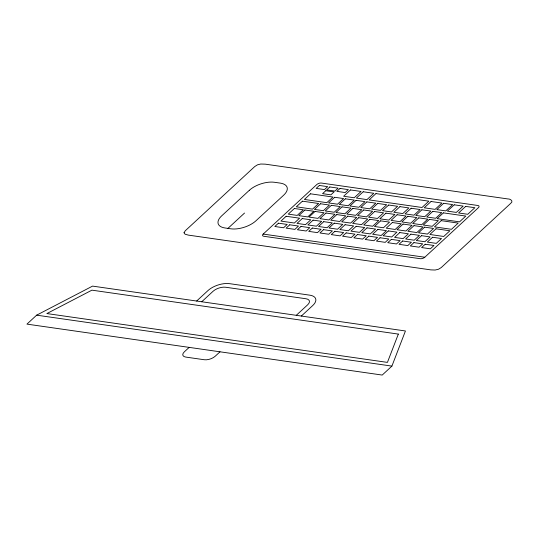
<?xml version="1.0" encoding="UTF-8"?>
<svg xmlns="http://www.w3.org/2000/svg" width="539" height="539" viewBox="0 0 539 539"><rect width="100%" height="100%" fill="white"/><g stroke="black" fill="none" stroke-linecap="round" stroke-linejoin="round"><path stroke-width="0.81" d="M391.907 366.109L405.443 330.973L92.56 286.108L36.639 315.167L26.95 324.121L382.218 375.063L391.907 366.109L36.639 315.167M227.923 228.395L244.538 213.046M263.194 234.074L316.824 184.513A3.396 1.617 -18.3 0 1 321.399 183.058L477.797 205.48A3.396 1.617 -18.3 0 1 478.41 207.683L424.786 257.244A3.396 1.617 -18.3 0 1 420.211 258.7L263.807 236.277A3.396 1.617 -18.3 0 1 263.194 234.074L424.786 257.244M196.647 301.038L208 290.548A16.029 7.627 -18.3 0 1 229.594 283.669L309.804 295.17A16.029 7.627 -18.3 0 1 312.701 305.566L301.348 316.049M201.727 301.766L213.073 291.276A9.385 4.467 -18.3 0 1 225.72 287.247L305.93 298.747A9.385 4.467 -18.3 0 1 307.621 304.838L296.275 315.322M189.169 347.379L184.351 351.832A8.105 3.854 -18.3 0 0 185.814 357.087L204.268 359.735A8.105 3.854 -18.3 0 0 215.189 356.252L220.006 351.799M184.028 232.754L185.086 234.209L188.306 235.105L430.843 269.884L435.128 270.032L438.51 269.244L441.259 267.546L510.729 203.344C513.916 201.188 510.177 198.635 507.637 198.911L265.235 164.152L260.714 164.024L257.467 164.833L254.738 166.558L185.275 230.759L184.028 232.754M398.334 334.092L387.426 362.397L46.866 313.563L91.92 290.157L398.334 334.092M249.328 190.301L221.664 215.869A18.67 8.88 -18.3 0 0 225.039 227.984L230.813 228.805A18.67 8.88 -18.3 0 0 255.964 220.788L283.629 195.219A18.67 8.88 -18.3 0 0 280.26 183.112L274.479 182.283A18.67 8.88 -18.3 0 0 249.328 190.301M278.427 223.186L274.829 226.508L283.595 227.768L287.193 224.44L278.427 223.186M294.375 208.485L288.271 214.124L297.218 215.405L303.322 209.765L294.375 208.485M302.419 201.175L296.315 206.814L312.532 209.139L318.637 203.499L302.419 201.175M319.337 185.456L316.164 188.394L324.478 189.58L327.651 186.649L319.337 185.456M286.148 216.267L280.92 221.091L294.361 223.018L299.583 218.194L286.148 216.267M310.504 193.811L304.4 199.457L326.823 202.671L332.92 197.031L310.504 193.811M304.899 209.988L298.795 215.634L307.742 216.914L313.846 211.275L304.899 209.988M325.745 190.725L322.571 193.656L330.885 194.848L334.059 191.918L325.745 190.725M329.814 186.959L326.641 189.896L334.955 191.082L338.128 188.151L329.814 186.959M289.719 224.803L286.121 228.132L294.887 229.385L298.485 226.057L289.719 224.803M302.238 218.571L297.016 223.402L305.566 224.628L310.794 219.797L302.238 218.571M320.523 203.769L314.419 209.408L323.366 210.695L329.47 205.049L320.523 203.769M315.066 211.45L308.968 217.089L317.916 218.376L324.02 212.73L315.066 211.45M340.035 188.428L336.862 191.358L345.176 192.551L348.349 189.62L340.035 188.428M301.011 226.42L297.413 229.749L306.179 231.009L309.777 227.68L301.011 226.42M334.665 197.281L328.561 202.92L337.508 204.2L343.612 198.561L334.665 197.281M313.105 220.134L307.884 224.958L316.433 226.185L321.655 221.361L313.105 220.134M331.344 205.319L325.239 210.965L334.187 212.245L340.291 206.605L331.344 205.319M350.478 189.937L343.646 196.25L354.238 197.766L361.069 191.46L350.478 189.937M326.021 213.02L319.923 218.659L328.871 219.946L334.975 214.306L326.021 213.02M312.303 228.044L308.706 231.366L317.464 232.626L321.069 229.297L312.303 228.044M345.358 198.81L339.253 204.449L348.201 205.736L354.305 200.097L345.358 198.81M323.764 221.664L318.542 226.488L327.092 227.714L332.314 222.89L323.764 221.664M342.036 206.855L335.932 212.494L344.879 213.781L350.983 208.135L342.036 206.855M336.848 214.569L330.744 220.215L339.691 221.495L345.795 215.856L336.848 214.569M363.219 191.763L356.387 198.076L366.985 199.598L373.81 193.285L363.219 191.763M323.595 229.661L319.991 232.989L328.756 234.243L332.361 230.914L323.595 229.661M356.05 200.346L349.946 205.986L358.893 207.266L364.997 201.626L356.05 200.346M334.227 223.159L329.006 227.99L337.555 229.216L342.777 224.386L334.227 223.159M352.856 208.404L346.752 214.044L355.706 215.331L361.804 209.691L352.856 208.404M347.803 216.146L341.699 221.785L350.646 223.065L356.751 217.426L347.803 216.146M334.887 231.278L331.283 234.606L340.048 235.866L343.646 232.538L334.887 231.278M366.87 201.896L360.766 207.535L369.714 208.822L375.818 203.183L366.87 201.896M375.959 193.595L369.134 199.902L422.024 207.488L428.855 201.175L375.959 193.595M345.088 224.716L339.866 229.547L348.416 230.773L353.645 225.942L345.088 224.716M363.684 209.961L357.579 215.6L366.527 216.88L372.631 211.241L363.684 209.961M358.745 217.709L352.641 223.355L361.588 224.635L367.692 218.996L358.745 217.709M377.698 203.446L371.593 209.092L380.541 210.372L386.645 204.732L377.698 203.446M346.173 232.895L342.575 236.223L351.34 237.483L354.938 234.155L346.173 232.895M356.158 226.306L350.929 231.13L359.486 232.356L364.708 227.532L356.158 226.306M374.639 211.531L368.535 217.17L377.482 218.45L383.586 212.811L374.639 211.531M369.848 219.306L363.744 224.945L372.692 226.225L378.796 220.586L369.848 219.306M388.653 205.022L382.549 210.661L391.496 211.942L397.6 206.302L388.653 205.022M357.465 234.519L353.867 237.847L362.632 239.1L366.23 235.772L357.465 234.519M367.019 227.862L361.797 232.693L370.347 233.913L375.568 229.088L367.019 227.862M385.931 213.148L379.827 218.787L388.774 220.074L394.878 214.434L385.931 213.148M380.601 220.849L374.497 226.488L383.451 227.768L389.556 222.129L380.601 220.849M399.945 206.639L393.841 212.278L402.788 213.565L408.892 207.919L399.945 206.639M368.757 236.136L365.159 239.464L373.925 240.717L377.522 237.396L368.757 236.136M377.879 229.419L372.658 234.249L381.208 235.476L386.436 230.645L377.879 229.419M397.128 214.751L391.024 220.397L399.972 221.677L406.076 216.038L397.128 214.751M392.338 222.526L386.234 228.172L395.181 229.452L401.286 223.813L392.338 222.526M411.142 208.243L405.038 213.882L413.986 215.169L420.09 209.53L411.142 208.243M380.049 237.753L376.451 241.081L385.21 242.341L388.814 239.013L380.049 237.753M388.343 230.921L383.121 235.745L391.671 236.971L396.893 232.147L388.343 230.921M407.882 216.294L401.777 221.933L410.731 223.22L416.829 217.581L407.882 216.294M403.091 224.069L396.987 229.708L405.934 230.995L412.039 225.356L403.091 224.069M421.896 209.786L415.791 215.425L424.739 216.712L430.843 211.072L421.896 209.786M431.065 201.492L424.233 207.805L435.088 209.361L441.919 203.048L431.065 201.492M391.341 239.377L387.736 242.698L396.502 243.958L400.106 240.63L391.341 239.377M399.81 232.565L394.588 237.389L403.138 238.615L408.36 233.791L399.81 232.565M418.803 217.864L412.699 223.503L421.646 224.783L427.75 219.144L418.803 217.864M414.006 225.639L407.908 231.278L416.856 232.558L422.96 226.919L414.006 225.639M432.817 211.349L426.713 216.995L435.66 218.275L441.764 212.636L432.817 211.349M402.633 240.994L399.028 244.322L407.794 245.575L411.398 242.247L402.633 240.994M443.664 203.297L436.833 209.61L445.78 210.897L452.612 204.584L443.664 203.297M410.873 234.148L405.651 238.979L414.201 240.205L419.43 235.375L410.873 234.148M429.394 219.38L423.29 225.019L432.238 226.306L438.342 220.667L429.394 219.38M424.604 227.155L418.5 232.794L427.447 234.081L433.551 228.442L424.604 227.155M443.408 212.871L437.149 218.652L459.545 221.859L465.797 216.078L443.408 212.871M454.222 204.813L447.39 211.126L456.344 212.406L463.169 206.1L454.222 204.813M413.918 242.611L410.32 245.939L419.086 247.199L422.684 243.871L413.918 242.611M421.538 235.678L416.317 240.509L424.867 241.735L430.088 236.904L421.538 235.678M441.185 220.653L434.461 226.872L451.487 229.311L458.211 223.092L441.185 220.653M436.004 228.792L429.859 234.472L443.738 236.466L449.89 230.78L436.004 228.792M465.683 206.397L458.574 212.972L467.744 214.286L474.859 207.71L465.683 206.397M432.547 237.261L427.319 242.085L436.273 243.372L441.495 238.541L432.547 237.261M425.21 244.234L421.613 247.556L430.378 248.816L433.976 245.488L425.21 244.234"/></g></svg>
